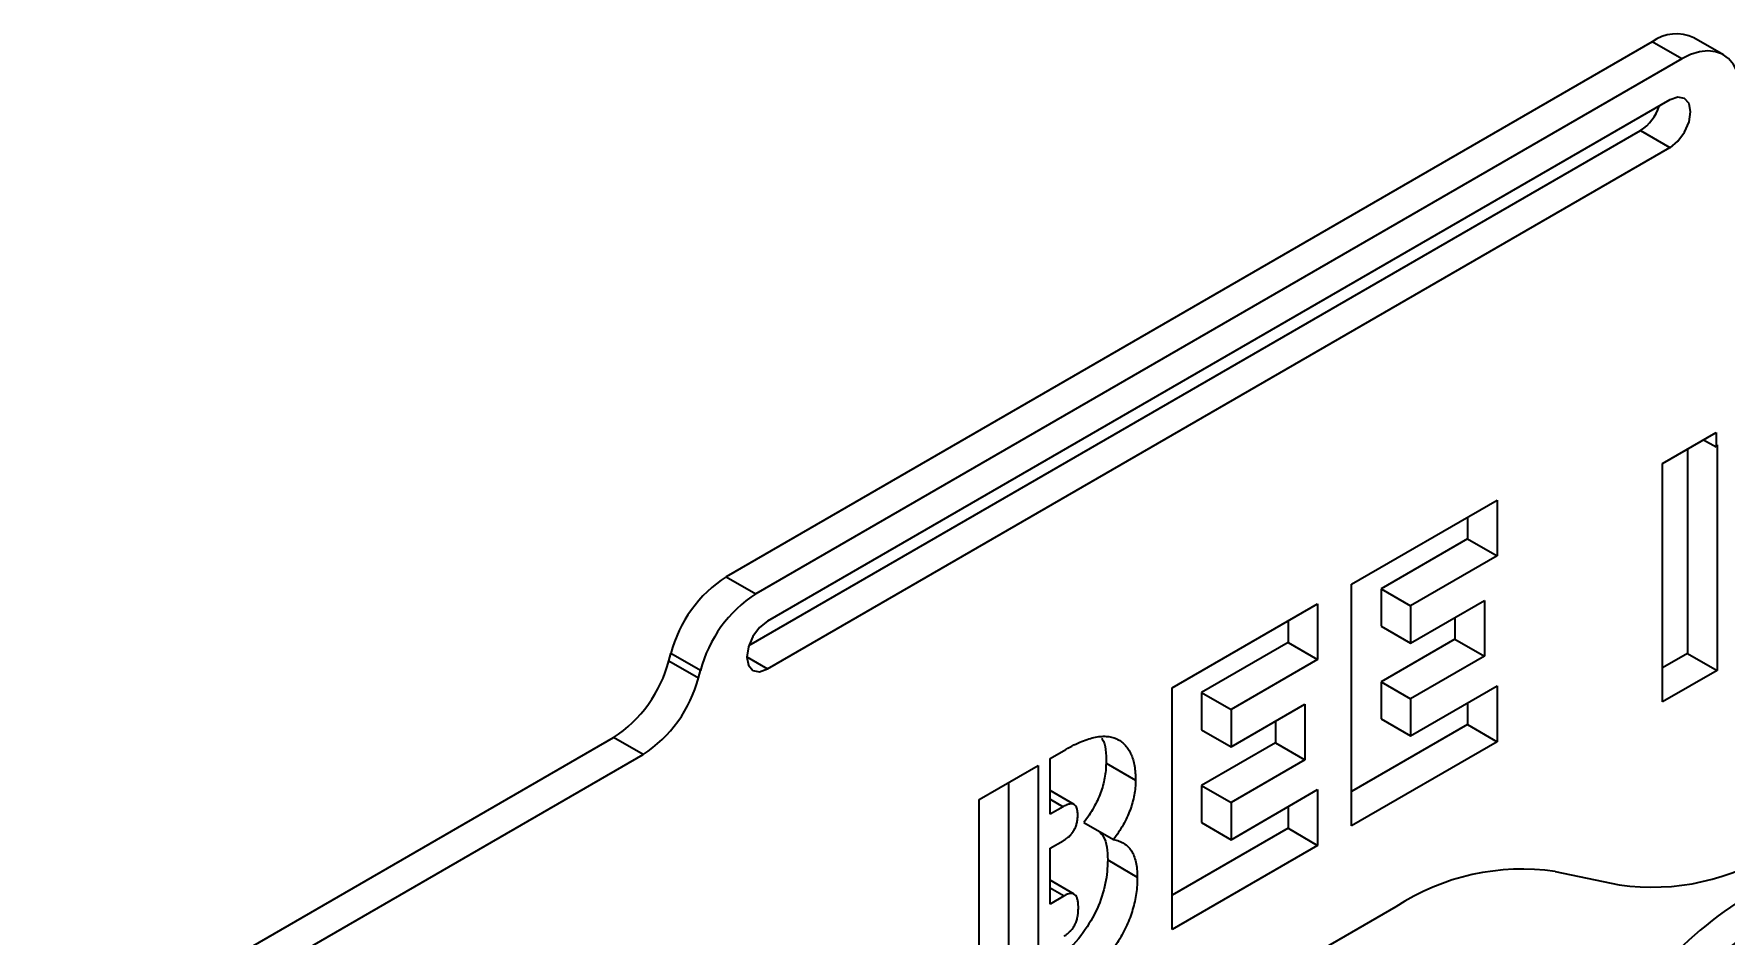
# Model space of a CAD drawing. Header units: millimetres. Extents: x 0 to 415, y 0 to 292.
# Drawn here: x 368.41 to 378.53, y 135.9 to 141.29 of the extents above; entities that cross this region are included whole.
import ezdxf

# ---------------------------------------------------------------- set-up
doc = ezdxf.new("R2010")
doc.units = ezdxf.units.MM

# ---------------------------------------------------------------- blocks, each defined once
blk = doc.blocks.new('SE5')
at = {"color": 7, "linetype": 'Continuous', "lineweight": 35}
for p, q in [((378.244, 140.914), (378.197, 140.897)), ((378.284, 140.906), (378.244, 140.914)), ((378.311, 140.875), (378.284, 140.906)), ((378.32, 140.826), (378.311, 140.875)), ((378.284, 140.704), (378.311, 140.766)), ((378.311, 140.766), (378.32, 140.826)), ((378.244, 140.65), (378.284, 140.704)), ((378.197, 140.611), (378.244, 140.65))]:
    blk.add_line(p, q, dxfattribs=at)
blk = doc.blocks.new('SE4')
blk.add_blockref('SE5', (0, 0))
blk = doc.blocks.new('SE7')
at = {"color": 7, "linetype": 'Continuous', "lineweight": 35}
for p, q in [((372.749, 137.741), (372.709, 137.687)), ((372.796, 137.78), (372.749, 137.741)), ((372.682, 137.625), (372.673, 137.565)), ((372.709, 137.687), (372.682, 137.625)), ((372.673, 137.565), (372.682, 137.516)), ((372.682, 137.516), (372.709, 137.485)), ((372.709, 137.485), (372.749, 137.477)), ((372.749, 137.477), (372.796, 137.494))]:
    blk.add_line(p, q, dxfattribs=at)
blk = doc.blocks.new('SE6')
blk.add_blockref('SE7', (0, 0))
blk = doc.blocks.new('SE33')
at = {"color": 7, "linetype": 'Continuous', "lineweight": 35}
for p, q in [((378.373, 141.184), (378.32, 141.168)), ((378.423, 141.19), (378.373, 141.184)), ((378.469, 141.185), (378.423, 141.19)), ((378.511, 141.17), (378.469, 141.185)), ((378.547, 141.144), (378.511, 141.17)), ((378.32, 141.168), (378.267, 141.142)), ((378.576, 141.109), (378.547, 141.144)), ((378.599, 141.066), (378.576, 141.109))]:
    blk.add_line(p, q, dxfattribs=at)
blk = doc.blocks.new('SE32')
blk.add_blockref('SE33', (0, 0))

msp = doc.modelspace()

# ---------------------------------------------------------------- linework, layer by layer
at = {"color": 7, "linetype": 'Continuous', "lineweight": 35}
for p, q in [((378.0898, 141.2437), (372.5497, 138.0455)), ((378.2666, 141.1417), (378.0898, 141.2437)), ((378.5166, 141.1664), (378.3398, 141.2685)), ((378.2666, 141.1417), (372.7265, 137.9434)), ((378.1966, 140.8972), (372.7964, 137.7797)), ((372.6846, 137.6335), (378.0199, 140.7134)), ((378.0199, 140.7134), (378.1966, 140.6114)), ((372.7964, 137.4939), (378.1966, 140.6114)), ((378.1514, 138.722), (378.4721, 138.9071)), ((378.3977, 138.8641), (378.4721, 138.8212)), ((378.4721, 138.9071), (378.4721, 138.8212)), ((378.3013, 138.8085), (378.3013, 137.5871)), ((378.4781, 138.8348), (378.4781, 137.485)), ((378.1514, 137.2965), (378.1514, 138.722)), ((376.2917, 138.0001), (377.1625, 138.5028)), ((377.1625, 138.5028), (377.1625, 138.1696)), ((376.9857, 138.4008), (376.9857, 138.2716)), ((376.9857, 138.2716), (376.4676, 137.9726)), ((376.9857, 138.2716), (377.1625, 138.1696)), ((377.1625, 138.1696), (376.6444, 137.8705)), ((372.5497, 138.0455), (372.7265, 137.9434)), ((376.2917, 136.5561), (376.2917, 138.0001)), ((376.4676, 137.9726), (376.6444, 137.8705)), ((376.4676, 137.9726), (376.4676, 137.7504)), ((375.2175, 137.38), (376.0883, 137.8827)), ((376.0883, 137.8827), (376.0883, 137.5495)), ((376.6444, 137.6484), (377.0861, 137.9033)), ((376.6444, 137.8705), (376.6444, 137.6484)), ((377.0861, 137.9033), (377.0861, 137.5701)), ((375.9115, 137.7807), (375.9115, 137.6515)), ((376.4676, 137.7504), (376.6444, 137.6484)), ((376.9093, 137.8013), (376.9093, 137.6721)), ((375.9115, 137.6515), (375.3935, 137.3525)), ((375.9115, 137.6515), (376.0883, 137.5495)), ((376.9093, 137.6721), (376.4676, 137.4172)), ((376.9093, 137.6721), (377.0861, 137.5701)), ((372.2062, 137.5431), (372.2178, 137.5863)), ((372.2062, 137.5431), (372.383, 137.4411)), ((372.3946, 137.4843), (372.2178, 137.5863)), ((372.6727, 137.5653), (372.7964, 137.4939)), ((376.0883, 137.5495), (375.5703, 137.2504)), ((377.0861, 137.5701), (376.6444, 137.3151)), ((378.3013, 137.5871), (378.1514, 137.5006)), ((378.3013, 137.5871), (378.4781, 137.485)), ((372.383, 137.4411), (372.3946, 137.4843)), ((378.4781, 137.485), (378.1514, 137.2965)), ((375.2175, 135.936), (375.2175, 137.38)), ((375.3935, 137.3525), (375.5703, 137.2504)), ((375.3935, 137.3525), (375.3935, 137.1303)), ((376.4676, 137.4172), (376.6444, 137.3151)), ((376.4676, 137.4172), (376.4676, 137.195)), ((376.6444, 137.0929), (377.1625, 137.392)), ((377.1625, 137.392), (377.1625, 137.0588)), ((375.5703, 137.0283), (376.0119, 137.2832)), ((375.5703, 137.2504), (375.5703, 137.0283)), ((376.0119, 137.2832), (376.0119, 136.95)), ((376.6444, 137.3151), (376.6444, 137.0929)), ((376.9857, 137.29), (376.9857, 137.1608)), ((375.3935, 137.1303), (375.5703, 137.0283)), ((375.8351, 137.1812), (375.8351, 137.052)), ((376.9857, 137.1608), (376.2917, 136.7602)), ((376.4676, 137.195), (376.6444, 137.0929)), ((376.9857, 137.1608), (377.1625, 137.0588)), ((363.5027, 132.2512), (371.8743, 137.084)), ((372.0511, 136.982), (371.8743, 137.084)), ((375.8351, 137.052), (375.3935, 136.7971)), ((375.8351, 137.052), (376.0119, 136.95)), ((377.1625, 137.0588), (376.2917, 136.5561)), ((363.6795, 132.1491), (372.0511, 136.982)), ((374.0632, 136.7137), (374.4159, 136.9173)), ((374.4159, 136.9173), (374.4159, 135.4732)), ((374.4866, 136.9581), (374.5808, 137.0124)), ((374.4866, 136.6249), (374.4866, 136.9581)), ((374.8218, 136.9302), (374.9986, 136.8281)), ((376.0119, 136.95), (375.5703, 136.695)), ((374.2392, 136.8152), (374.2392, 135.5753)), ((374.0632, 135.2696), (374.0632, 136.7137)), ((374.6306, 136.6828), (374.4866, 136.7659)), ((374.4866, 136.7147), (374.5645, 136.6698)), ((375.3935, 136.7971), (375.5703, 136.695)), ((375.3935, 136.7971), (375.3935, 136.5749)), ((375.5703, 136.4728), (376.0883, 136.7719)), ((376.0883, 136.7719), (376.0883, 136.4387)), ((374.5645, 136.6698), (374.4866, 136.6249)), ((375.5703, 136.695), (375.5703, 136.4728)), ((375.9115, 136.6699), (375.9115, 136.5407)), ((374.6893, 136.5751), (374.8661, 136.4731)), ((375.9115, 136.5407), (375.2175, 136.1401)), ((375.3935, 136.5749), (375.5703, 136.4728)), ((375.9115, 136.5407), (376.0883, 136.4387)), ((374.4866, 136.4212), (374.5645, 136.4661)), ((374.4866, 136.088), (374.4866, 136.4212)), ((376.0883, 136.4387), (375.2175, 135.936)), ((374.8323, 136.3513), (375.0091, 136.2493)), ((374.6309, 136.1468), (374.4866, 136.2301)), ((377.5103, 136.2828), (377.8929, 136.203)), ((374.4866, 136.1854), (374.571, 136.1367)), ((374.571, 136.1367), (374.4866, 136.088)), ((376.5555, 136.0712), (375.4983, 135.4609))]:
    msp.add_line(p, q, dxfattribs=at)
for centre, radius, start, end in [((378.2357, 141.045), 0.2466, 65.03203, 126.27811), ((377.8716, 140.9427), 0.2731, 302.89835, 342.29681), ((372.9741, 137.3892), 0.7816, 122.88976, 165.38708), ((373.1509, 137.2871), 0.7816, 122.88976, 165.38708), ((371.4499, 137.7403), 0.7816, 302.88946, 345.38724), ((371.6267, 137.6383), 0.7816, 302.88946, 345.38724), ((378.0895, 137.5755), 1.3866, 261.84627, 303.14577), ((377.3136, 134.9102), 1.3866, 81.84628, 123.14576), ((379.9977, 134.0069), 2.5153, 121.7627, 138.42124), ((380.1745, 133.9048), 2.5153, 121.7627, 138.42124)]:
    msp.add_arc(centre, radius, start, end, dxfattribs=at)
msp.add_open_spline([(378.4721, 138.8212), (378.4741, 138.8257), (378.4761, 138.8303), (378.4781, 138.8348)], degree=3, dxfattribs=at)
for points, knots in [([(374.5808, 137.0124), (374.5971, 137.0216), (374.629, 137.0395), (374.6753, 137.0602), (374.7187, 137.0762), (374.7592, 137.0867), (374.7965, 137.0913), (374.8312, 137.0911), (374.8628, 137.085), (374.8912, 137.0734), (374.9165, 137.0575), (374.9384, 137.0369), (374.9571, 137.0125), (374.9724, 136.9839), (374.9843, 136.9511), (374.9924, 136.9139), (374.9976, 136.873), (374.9983, 136.8433), (374.9986, 136.8281)], [0, 0, 0, 0, 0.0779925, 0.1516067, 0.2215819, 0.2880714, 0.3512949, 0.4124853, 0.4727155, 0.5316889, 0.5899227, 0.6469598, 0.7033723, 0.7601272, 0.8173581, 0.8761166, 0.936699, 1, 1, 1, 1]), ([(374.7956, 137.0796), (374.7969, 137.0779), (374.823, 137.0456), (374.8224, 136.9864), (374.8218, 136.9302)], [0, 0, 0, 0, 0.0517257, 1, 1, 1, 1]), ([(374.8218, 136.9302), (374.8215, 136.9155), (374.8208, 136.8868), (374.8143, 136.8418), (374.8041, 136.7971), (374.7895, 136.7522), (374.7704, 136.7074), (374.7474, 136.6627), (374.7204, 136.6181), (374.6998, 136.5897), (374.6893, 136.5751)], [0, 0, 0, 0, 0.1306961, 0.2552895, 0.3763826, 0.4962788, 0.6164651, 0.7393424, 0.8661759, 1, 1, 1, 1]), ([(374.9986, 136.8281), (374.9983, 136.8134), (374.9976, 136.7847), (374.9911, 136.7398), (374.9809, 136.695), (374.9662, 136.6501), (374.9472, 136.6053), (374.9242, 136.5607), (374.8972, 136.516), (374.8766, 136.4876), (374.8661, 136.4731)], [0, 0, 0, 0, 0.1306961, 0.2552895, 0.3763826, 0.4962788, 0.6164651, 0.7393424, 0.8661759, 1, 1, 1, 1]), ([(374.6529, 136.619), (374.6526, 136.6269), (374.6521, 136.6416), (374.6481, 136.6605), (374.6411, 136.6744), (374.6313, 136.6835), (374.6185, 136.6877), (374.6027, 136.6862), (374.5845, 136.6809), (374.5714, 136.6736), (374.5645, 136.6698)], [0, 0, 0, 0, 0.1456359, 0.2730079, 0.3904722, 0.4989915, 0.6099666, 0.7267117, 0.8544798, 1, 1, 1, 1]), ([(374.5645, 136.4661), (374.5714, 136.4705), (374.5844, 136.4787), (374.6028, 136.4938), (374.6183, 136.5109), (374.6314, 136.5296), (374.641, 136.5502), (374.6483, 136.5722), (374.652, 136.5955), (374.6526, 136.6109), (374.6529, 136.619)], [0, 0, 0, 0, 0.1457623, 0.2732446, 0.3908109, 0.5008136, 0.6108164, 0.726793, 0.8559847, 1, 1, 1, 1]), ([(374.7796, 136.523), (374.789, 136.5135), (374.8258, 136.4764), (374.8295, 136.4047), (374.8323, 136.3513)], [0, 0, 0, 0, 0.2555891, 1, 1, 1, 1]), ([(374.8661, 136.4731), (374.8775, 136.4707), (374.8998, 136.4661), (374.929, 136.4519), (374.9539, 136.4326), (374.9741, 136.407), (374.9901, 136.3761), (375.0009, 136.339), (375.0079, 136.2968), (375.0087, 136.2654), (375.0091, 136.2493)], [0, 0, 0, 0, 0.1307682, 0.255426, 0.3758937, 0.4949665, 0.6153114, 0.7377996, 0.8657411, 1, 1, 1, 1]), ([(374.8323, 136.3513), (374.8299, 136.305), (374.8251, 136.2124), (374.7735, 136.0582), (374.6841, 135.9068), (374.5826, 135.7905), (374.5118, 135.7435), (374.4866, 135.7268)], [0, 0, 0, 0, 0.2074207, 0.4144084, 0.6215206, 0.8654382, 1, 1, 1, 1]), ([(375.0091, 136.2493), (375.0088, 136.233), (375.0082, 136.201), (375.0028, 136.1518), (374.9941, 136.1032), (374.9818, 136.055), (374.966, 136.0074), (374.9465, 135.9603), (374.9236, 135.9137), (374.8973, 135.8679), (374.8682, 135.8237), (374.8369, 135.7814), (374.803, 135.742), (374.7672, 135.7046), (374.7291, 135.6697), (374.6887, 135.6372), (374.6463, 135.6071), (374.6172, 135.5897), (374.6023, 135.5808)], [0, 0, 0, 0, 0.0670833, 0.1314511, 0.1932698, 0.253179, 0.3118809, 0.3701214, 0.4289782, 0.4888591, 0.5490353, 0.6092556, 0.6697467, 0.7311576, 0.7947791, 0.8602658, 0.9285202, 1, 1, 1, 1]), ([(374.6564, 136.0668), (374.6562, 136.0761), (374.6559, 136.0934), (374.6519, 136.1156), (374.6452, 136.1326), (374.6359, 136.1446), (374.6234, 136.151), (374.6082, 136.1514), (374.5905, 136.1472), (374.5777, 136.1403), (374.571, 136.1367)], [0, 0, 0, 0, 0.1588646, 0.2971195, 0.4213611, 0.5338857, 0.6415008, 0.7512816, 0.8687839, 1, 1, 1, 1]), ([(374.571, 135.896), (374.5777, 135.9003), (374.5904, 135.9083), (374.6083, 135.9241), (374.6234, 135.9426), (374.6359, 135.9635), (374.6452, 135.9866), (374.652, 136.0118), (374.6558, 136.0391), (374.6562, 136.0572), (374.6564, 136.0668)], [0, 0, 0, 0, 0.1299235, 0.2457108, 0.3550811, 0.4626416, 0.5753126, 0.6997197, 0.8412433, 1, 1, 1, 1])]:
    msp.add_open_spline(points, degree=3, knots=knots, dxfattribs=at)

# ---------------------------------------------------------------- block references
for name in ['SE32', 'SE4', 'SE6']:
    msp.add_blockref(name, (0, 0))

doc.saveas('drawing.dxf')
